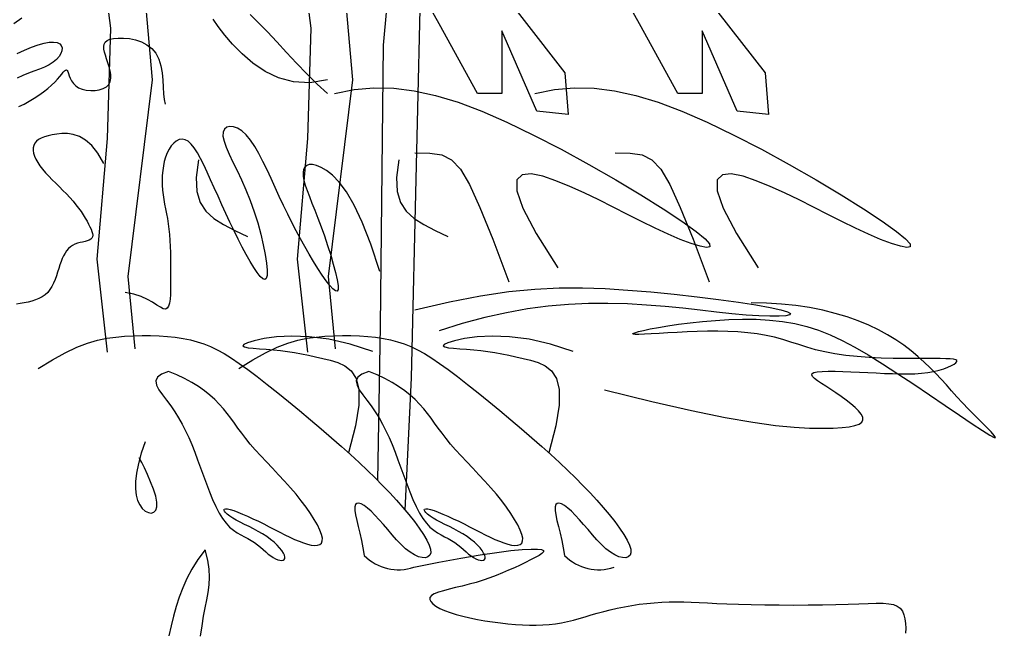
# Model space of a CAD drawing. Header units: millimetres. Extents: x 12377 to 30673, y 89761 to 101952.
# Drawn here: x 25989.1 to 26281.5, y 100302.1 to 100485.3 of the extents above; entities that cross this region are included whole.
import ezdxf

# ---------------------------------------------------------------- set-up
doc = ezdxf.new("R2010")
doc.units = ezdxf.units.MM

# ---------------------------------------------------------------- blocks, each defined once
blk = doc.blocks.new('A$C2C611E7A')
at = {"linetype": 'ByBlock'}
for points in [[(298.44, 605.05), (299.35, 689.16), (306.59, 768.61), (308.56, 790.81)], [(307.73, 589.57), (310.72, 717.02), (317.25, 785.24)], [(224.94, 598.31), (222.87, 619.98), (230.1, 678.79), (223.91, 748.95), (225.14, 763.73)], [(284.95, 598.31), (282.89, 619.98), (290.12, 678.79), (283.92, 748.95), (285.15, 763.73)], [(216.67, 597.28), (213.58, 625.14), (216.67, 661.25), (217.71, 694.27), (212.54, 733.48), (213.06, 761.38)], [(276.69, 597.28), (273.59, 625.14), (276.69, 661.25), (277.72, 694.27), (272.56, 733.48), (273.08, 761.38)], [(190.96, 697.28), (188.62, 695.61)], [(189.61, 686.67), (191.83, 687.72), (193.93, 688.59), (195.87, 689.28), (197.64, 689.76), (199.2, 690.05), (200.52, 690.12), (201.58, 689.97), (202.35, 689.6), (202.83, 689.05), (203.04, 688.35), (202.99, 687.54), (202.69, 686.66), (202.14, 685.77), (201.36, 684.88), (200.36, 684.06), (199.15, 683.32), (197.76, 682.65), (196.25, 682.02), (194.63, 681.41), (192.96, 680.78), (191.27, 680.1), (189.61, 679.35)], [(190.08, 670.84), (191.65, 671.56), (193.19, 672.38), (194.69, 673.28), (196.14, 674.23), (197.49, 675.22), (198.75, 676.22), (199.89, 677.21), (200.88, 678.15), (201.72, 679.02), (202.41, 679.82), (202.97, 680.5), (203.43, 681.06), (203.79, 681.47), (204.09, 681.72), (204.33, 681.78), (204.54, 681.63), (204.73, 681.26), (204.93, 680.71), (205.18, 680.04), (205.49, 679.28), (205.91, 678.49), (206.45, 677.71), (207.14, 677), (208.02, 676.41), (209.09, 675.97), (210.31, 675.69), (211.62, 675.58), (212.94, 675.63), (214.21, 675.84), (215.36, 676.21), (216.34, 676.75), (217.07, 677.45), (217.51, 678.31), (217.69, 679.3), (217.66, 680.39), (217.46, 681.54), (217.15, 682.72), (216.78, 683.91), (216.39, 685.06), (216.03, 686.15), (215.75, 687.14), (215.58, 688.04), (215.54, 688.83), (215.68, 689.52), (216.01, 690.1), (216.57, 690.57), (217.38, 690.94), (218.47, 691.19), (219.85, 691.32), (221.46, 691.32), (223.21, 691.14), (225.02, 690.77), (226.8, 690.17), (228.48, 689.32), (229.97, 688.19), (231.18, 686.76), (232.05, 685.01), (232.64, 683.02), (233.01, 680.89), (233.22, 678.72), (233.36, 676.61), (233.48, 674.64), (233.66, 672.92), (233.96, 671.54)], [(313.93, 734.15), (339.01, 723.71), (359.9, 724.75), (369.3, 717.45), (363.03, 713.28), (343.18, 714.32), (326.47, 720.58), (328.56, 713.28), (353.63, 680.93), (354.68, 668.41), (345.27, 669.45), (334.83, 693.45), (334.83, 680.93), (334.83, 674.67), (327.51, 674.67), (316.02, 695.54), (310.8, 704.93)], [(373.95, 734.15), (399.02, 723.71), (419.92, 724.75), (429.32, 717.45), (423.05, 713.28), (403.2, 714.32), (386.49, 720.58), (388.57, 713.28), (413.65, 680.93), (414.69, 668.41), (405.29, 669.45), (394.84, 693.45), (394.84, 680.93), (394.84, 674.67), (387.53, 674.67), (376.04, 695.54), (370.81, 704.93)], [(282.59, 678.84), (277.31, 677.93), (272.42, 678.17), (267.93, 679.37), (263.85, 681.3), (260.19, 683.76), (256.96, 686.55), (254.15, 689.44), (251.77, 692.23), (249.84, 694.75), (248.32, 696.97)], [(259.44, 698.32), (261.94, 695.91), (264.6, 693.16), (267.39, 690.16), (270.3, 687.02), (273.29, 683.8), (276.35, 680.61), (279.46, 677.54), (282.59, 674.67)], [(284.68, 674.67), (290.55, 675.89), (296.43, 676.44), (302.42, 676.33), (308.57, 675.56), (314.96, 674.15), (321.67, 672.1), (328.76, 669.43), (336.31, 666.15), (344.33, 662.29), (352.62, 658.01), (360.9, 653.48), (368.92, 648.89), (376.4, 644.41), (383.09, 640.22), (388.7, 636.51), (392.98, 633.45), (395.74, 631.18), (397.06, 629.67), (397.13, 628.85), (396.12, 628.65), (394.19, 628.99), (391.51, 629.81), (388.27, 631.03), (384.62, 632.58), (380.73, 634.4), (376.66, 636.4), (372.45, 638.53), (368.15, 640.71), (363.81, 642.88), (359.48, 644.96), (355.2, 646.88), (351.02, 648.58), (347.04, 649.94), (343.54, 650.67), (340.86, 650.42), (339.33, 648.84), (339.3, 645.61), (341.1, 640.37), (345.07, 632.78), (351.54, 622.5)], [(344.7, 674.67), (350.56, 675.89), (356.45, 676.44), (362.43, 676.33), (368.58, 675.56), (374.98, 674.15), (381.68, 672.1), (388.77, 669.43), (396.32, 666.15), (404.35, 662.29), (412.63, 658.01), (420.92, 653.48), (428.94, 648.89), (436.42, 644.41), (443.1, 640.22), (448.72, 636.51), (453, 633.45), (455.75, 631.18), (457.08, 629.67), (457.15, 628.85), (456.13, 628.65), (454.2, 628.99), (451.53, 629.81), (448.28, 631.03), (444.64, 632.58), (440.75, 634.4), (436.67, 636.4), (432.46, 638.53), (428.16, 640.71), (423.83, 642.88), (419.49, 644.96), (415.21, 646.88), (411.04, 648.58), (407.05, 649.94), (403.55, 650.67), (400.87, 650.42), (399.35, 648.84), (399.32, 645.61), (401.12, 640.37), (405.09, 632.78), (411.56, 622.5)], [(298.26, 621.45), (295.57, 629.6), (292.99, 636.17), (290.54, 641.34), (288.23, 645.3), (286.07, 648.22), (284.09, 650.29), (282.28, 651.68), (280.68, 652.58), (279.28, 653.15), (278.1, 653.42), (277.12, 653.42), (276.35, 653.17), (275.78, 652.68), (275.41, 651.97), (275.25, 651.06), (275.28, 649.97), (275.51, 648.72), (275.9, 647.29), (276.45, 645.69), (277.13, 643.91), (277.91, 641.94), (278.78, 639.78), (279.71, 637.41), (280.68, 634.84), (281.66, 632.08), (282.62, 629.22), (283.52, 626.36), (284.31, 623.63), (284.97, 621.12), (285.45, 618.95), (285.72, 617.23), (285.73, 616.06), (285.46, 615.54), (284.93, 615.61), (284.18, 616.2), (283.25, 617.24), (282.17, 618.65), (280.98, 620.37), (279.71, 622.31), (278.41, 624.41), (277.11, 626.6), (275.81, 628.87), (274.51, 631.21), (273.21, 633.63), (271.93, 636.1), (270.65, 638.64), (269.39, 641.24), (268.14, 643.89), (266.91, 646.58), (265.69, 649.26), (264.47, 651.89), (263.24, 654.41), (262.02, 656.76), (260.77, 658.9), (259.51, 660.77), (258.22, 662.32), (256.9, 663.5), (255.61, 664.32), (254.39, 664.78), (253.3, 664.89), (252.39, 664.65), (251.7, 664.08), (251.31, 663.19), (251.25, 661.97), (251.57, 660.45), (252.21, 658.64), (253.12, 656.55), (254.23, 654.21), (255.48, 651.64), (256.81, 648.84), (258.15, 645.85), (259.44, 642.67), (260.62, 639.34), (261.67, 635.96), (262.58, 632.62), (263.33, 629.43), (263.91, 626.49), (264.31, 623.91), (264.5, 621.79), (264.49, 620.24), (264.24, 619.32), (263.8, 619.01), (263.18, 619.25), (262.4, 619.97), (261.49, 621.12), (260.47, 622.63), (259.37, 624.44), (258.22, 626.5), (257.03, 628.73), (255.81, 631.11), (254.59, 633.6), (253.36, 636.17), (252.15, 638.78), (250.95, 641.39), (249.77, 643.97), (248.64, 646.5), (247.55, 648.92), (246.51, 651.21), (245.5, 653.34), (244.53, 655.28), (243.58, 656.98), (242.64, 658.43), (241.72, 659.58), (240.81, 660.41), (239.89, 660.89), (238.99, 661.04), (238.12, 660.9), (237.28, 660.5), (236.49, 659.86), (235.76, 659.04), (235.11, 658.05), (234.54, 656.93), (234.06, 655.71), (233.68, 654.41), (233.39, 653.04), (233.19, 651.63), (233.07, 650.18), (233.02, 648.71), (233.05, 647.25), (233.14, 645.8), (233.31, 644.38), (233.52, 642.98), (233.77, 641.58), (234.04, 640.17), (234.32, 638.74), (234.59, 637.27), (234.84, 635.74), (235.06, 634.15), (235.23, 632.48), (235.36, 630.74), (235.45, 628.95), (235.52, 627.13), (235.55, 625.27), (235.57, 623.41), (235.58, 621.55), (235.58, 619.71), (235.58, 617.91), (235.56, 616.19), (235.5, 614.59), (235.39, 613.17), (235.2, 611.97), (234.92, 611.03), (234.53, 610.41), (234.02, 610.15), (233.35, 610.27), (232.51, 610.72), (231.45, 611.39), (230.16, 612.21), (228.6, 613.09), (226.74, 613.94), (224.55, 614.67), (222, 615.19)], [(215.56, 653.73), (213.77, 656.82), (211.93, 659.14), (210.08, 660.79), (208.23, 661.87), (206.42, 662.48), (204.68, 662.74), (203.02, 662.74), (201.49, 662.58), (200.09, 662.36), (198.85, 662.09), (197.75, 661.76), (196.81, 661.38), (196.02, 660.93), (195.38, 660.42), (194.9, 659.85), (194.58, 659.2), (194.41, 658.48), (194.4, 657.7), (194.53, 656.85), (194.81, 655.96), (195.21, 655.02), (195.75, 654.05), (196.41, 653.06), (197.18, 652.04), (198.07, 651.01), (199.04, 649.96), (200.07, 648.91), (201.14, 647.85), (202.24, 646.79), (203.33, 645.72), (204.39, 644.65), (205.4, 643.57), (206.34, 642.5), (207.21, 641.44), (208.01, 640.39), (208.74, 639.36), (209.4, 638.36), (210, 637.4), (210.53, 636.49), (211, 635.63), (211.41, 634.83), (211.75, 634.1), (212, 633.42), (212.16, 632.82), (212.22, 632.28), (212.16, 631.81), (211.97, 631.4), (211.65, 631.08), (211.19, 630.82), (210.62, 630.61), (209.94, 630.43), (209.21, 630.26), (208.44, 630.08), (207.66, 629.87), (206.9, 629.6), (206.18, 629.25), (205.53, 628.81), (204.95, 628.28), (204.42, 627.66), (203.95, 626.96), (203.51, 626.17), (203.12, 625.32), (202.75, 624.39), (202.4, 623.39), (202.06, 622.34), (201.72, 621.25), (201.36, 620.15), (200.97, 619.05), (200.52, 617.98), (200.02, 616.97), (199.43, 616.03), (198.75, 615.19), (197.96, 614.47), (197.08, 613.86), (196.12, 613.34), (195.08, 612.91), (193.99, 612.56), (192.86, 612.26), (191.71, 612.02), (190.54, 611.81), (189.37, 611.62)], [(308.71, 656.93), (313.22, 656.85), (316.79, 656.33), (319.75, 654.89), (322.42, 652.1), (325.15, 647.5), (328.25, 640.64), (332.06, 631.07), (336.92, 618.32)], [(368.73, 656.93), (373.24, 656.85), (376.81, 656.33), (379.76, 654.89), (382.44, 652.1), (385.16, 647.5), (388.26, 640.64), (392.08, 631.07), (396.93, 618.32)], [(243.94, 654.84), (243.24, 649.58), (243.43, 645.39), (244.44, 642.08), (246.16, 639.45), (248.52, 637.32), (251.43, 635.47), (254.81, 633.73), (258.57, 631.89)], [(303.96, 654.84), (303.26, 649.58), (303.45, 645.39), (304.45, 642.08), (306.18, 639.45), (308.54, 637.32), (311.45, 635.47), (314.82, 633.73), (318.58, 631.89)], [(308.71, 609.98), (319.1, 612.38), (328.44, 614.18), (336.91, 615.42), (344.7, 616.19), (351.97, 616.55), (358.92, 616.58), (365.71, 616.33), (372.52, 615.89), (379.48, 615.31), (386.46, 614.62), (393.28, 613.86), (399.74, 613.06), (405.67, 612.24), (410.88, 611.44), (415.18, 610.67), (418.4, 609.98), (420.4, 609.37), (421.23, 608.87), (421, 608.49), (419.84, 608.21), (417.84, 608.06), (415.12, 608.04), (411.79, 608.16), (407.96, 608.41), (403.72, 608.8), (399.13, 609.3), (394.24, 609.85), (389.07, 610.41), (383.69, 610.94), (378.12, 611.39), (372.41, 611.72), (366.6, 611.89), (360.73, 611.84), (354.77, 611.56), (348.71, 611.03), (342.52, 610.21), (336.18, 609.1), (329.67, 607.66), (322.96, 605.87), (316.02, 603.71)], [(365.59, 585.98), (379.71, 582.49), (391.66, 579.78), (401.67, 577.76), (409.98, 576.32), (416.81, 575.38), (422.41, 574.82), (426.99, 574.56), (430.8, 574.5), (434.02, 574.55), (436.72, 574.7), (438.9, 574.95), (440.6, 575.3), (441.83, 575.76), (442.61, 576.33), (442.96, 577.01), (442.9, 577.8), (442.45, 578.7), (441.67, 579.69), (440.62, 580.75), (439.35, 581.85), (437.93, 582.96), (436.41, 584.06), (434.85, 585.13), (433.32, 586.15), (431.87, 587.09), (430.55, 587.94), (429.41, 588.71), (428.51, 589.39), (427.9, 589.98), (427.62, 590.48), (427.73, 590.88), (428.27, 591.19), (429.29, 591.41), (430.73, 591.54), (432.52, 591.59), (434.61, 591.58), (436.91, 591.53), (439.36, 591.44), (441.91, 591.32), (444.47, 591.19), (446.99, 591.06), (449.45, 590.95), (451.84, 590.86), (454.15, 590.8), (456.37, 590.8), (458.49, 590.85), (460.51, 590.98), (462.4, 591.19), (464.16, 591.5), (465.77, 591.88), (467.2, 592.31), (468.45, 592.78), (469.48, 593.25), (470.28, 593.71), (470.83, 594.13), (471.1, 594.5), (471.09, 594.78), (470.76, 595), (470.11, 595.15), (469.12, 595.26), (467.79, 595.32), (466.09, 595.35), (464, 595.37), (461.53, 595.37), (458.66, 595.37), (455.48, 595.39), (452.06, 595.44), (448.49, 595.54), (444.87, 595.71), (441.28, 595.95), (437.81, 596.3), (434.54, 596.76), (431.54, 597.34), (428.78, 598.02), (426.2, 598.76), (423.75, 599.54), (421.35, 600.32), (418.97, 601.06), (416.53, 601.74), (414, 602.32), (411.31, 602.78), (408.48, 603.12), (405.55, 603.36), (402.55, 603.5), (399.49, 603.56), (396.42, 603.55), (393.35, 603.48), (390.32, 603.37), (387.36, 603.22), (384.53, 603.06), (381.9, 602.9), (379.54, 602.76), (377.52, 602.65), (375.89, 602.58), (374.74, 602.59), (374.12, 602.67), (374.09, 602.85), (374.63, 603.11), (375.7, 603.44), (377.26, 603.82), (379.28, 604.25), (381.71, 604.7), (384.54, 605.17), (387.7, 605.63), (391.18, 606.07), (394.9, 606.47), (398.8, 606.8), (402.83, 607.04), (406.91, 607.15), (410.99, 607.12), (415, 606.91), (418.87, 606.5), (422.57, 605.86), (426.15, 604.98), (429.66, 603.84), (433.19, 602.43), (436.8, 600.74), (440.56, 598.74), (444.55, 596.44), (448.82, 593.8), (453.41, 590.85), (458.18, 587.7), (462.97, 584.48), (467.6, 581.35), (471.89, 578.43), (475.68, 575.88), (478.78, 573.82), (481.03, 572.41), (482.3, 571.74), (482.69, 571.75), (482.34, 572.33), (481.4, 573.39), (480.01, 574.81), (478.31, 576.5), (476.46, 578.34), (474.59, 580.24), (472.82, 582.1), (471.15, 583.93), (469.54, 585.72), (467.97, 587.48), (466.4, 589.21), (464.79, 590.92), (463.12, 592.63), (461.35, 594.32), (459.46, 596.02), (457.42, 597.7), (455.23, 599.35), (452.88, 600.95), (450.35, 602.5), (447.63, 603.98), (444.72, 605.38), (441.59, 606.67), (438.25, 607.85), (434.7, 608.91), (430.95, 609.83), (427, 610.61), (422.87, 611.23), (418.56, 611.68), (414.09, 611.97), (409.47, 612.06)], [(297.6, 558.9), (298.44, 605.05)], [(195.94, 592.36), (200.16, 595.01), (203.98, 597.12), (207.46, 598.75), (210.67, 599.97), (213.64, 600.84), (216.45, 601.43), (219.14, 601.81), (221.78, 602.05), (224.4, 602.21), (227.01, 602.28), (229.59, 602.28), (232.12, 602.19), (234.59, 602.02), (236.98, 601.76), (239.29, 601.4), (241.48, 600.96), (243.56, 600.42), (245.57, 599.75), (247.54, 598.95), (249.54, 597.99), (251.61, 596.84), (253.79, 595.49), (256.14, 593.9), (258.7, 592.07), (261.5, 589.97), (264.51, 587.65), (267.67, 585.15), (270.92, 582.52), (274.22, 579.81), (277.5, 577.06), (280.71, 574.33), (283.8, 571.66), (286.73, 569.09), (289.48, 566.61), (292.09, 564.22), (294.55, 561.89), (296.88, 559.62), (299.09, 557.39), (301.2, 555.19), (303.21, 553), (305.14, 550.82), (306.95, 548.67), (308.6, 546.59), (310.07, 544.6), (311.33, 542.74), (312.33, 541.05), (313.04, 539.55), (313.43, 538.28), (313.48, 537.26), (313.21, 536.5), (312.67, 536), (311.9, 535.76), (310.93, 535.78), (309.82, 536.06), (308.59, 536.6), (307.3, 537.4), (305.98, 538.45), (304.63, 539.71), (303.28, 541.11), (301.94, 542.61), (300.6, 544.16), (299.3, 545.68), (298.02, 547.14), (296.79, 548.48), (295.62, 549.65), (294.52, 550.61), (293.52, 551.35), (292.64, 551.85), (291.9, 552.08), (291.32, 552.03), (290.93, 551.66), (290.74, 550.96), (290.76, 549.91), (290.96, 548.56), (291.31, 546.94), (291.75, 545.09), (292.24, 543.07), (292.74, 540.91), (293.2, 538.67), (293.58, 536.38)], [(255.96, 592.36), (260.18, 595.01), (264, 597.12), (267.48, 598.75), (270.68, 599.97), (273.66, 600.84), (276.46, 601.43), (279.15, 601.81), (281.79, 602.05), (284.42, 602.21), (287.02, 602.28), (289.6, 602.28), (292.14, 602.19), (294.61, 602.02), (297, 601.76), (299.3, 601.4), (301.49, 600.96), (303.57, 600.42), (305.58, 599.75), (307.56, 598.95), (309.56, 597.99), (311.62, 596.84), (313.81, 595.49), (316.16, 593.9), (318.72, 592.07), (321.52, 589.97), (324.53, 587.65), (327.68, 585.15), (330.94, 582.52), (334.23, 579.81), (337.52, 577.06), (340.73, 574.33), (343.82, 571.66), (346.74, 569.09), (349.5, 566.61), (352.1, 564.22), (354.56, 561.89), (356.9, 559.62), (359.11, 557.39), (361.22, 555.19), (363.23, 553), (365.15, 550.82), (366.96, 548.67), (368.62, 546.59), (370.09, 544.6), (371.34, 542.74), (372.34, 541.05), (373.05, 539.55), (373.45, 538.28), (373.49, 537.26), (373.23, 536.5), (372.69, 536), (371.91, 535.76), (370.95, 535.78), (369.83, 536.06), (368.61, 536.6), (367.32, 537.4), (365.99, 538.45), (364.65, 539.71), (363.3, 541.11), (361.95, 542.61), (360.62, 544.16), (359.31, 545.68), (358.04, 547.14), (356.81, 548.48), (355.63, 549.65), (354.54, 550.61), (353.54, 551.35), (352.66, 551.85), (351.92, 552.08), (351.34, 552.03), (350.94, 551.66), (350.75, 550.96), (350.77, 549.91), (350.98, 548.56), (351.32, 546.94), (351.76, 545.09), (352.25, 543.07), (352.75, 540.91), (353.21, 538.67), (353.6, 536.38)], [(296.17, 597.45), (289.33, 599.73), (282.95, 601.16), (277.11, 601.9), (271.89, 602.08), (267.34, 601.85), (263.56, 601.34), (260.61, 600.7), (258.57, 600.06), (257.47, 599.54), (257.22, 599.15), (257.69, 598.85), (258.76, 598.63), (260.29, 598.45), (262.16, 598.3), (264.24, 598.15), (266.4, 597.98), (268.53, 597.76), (270.63, 597.49), (272.71, 597.17), (274.79, 596.8), (276.88, 596.39), (279, 595.92), (281.16, 595.41), (283.38, 594.85), (285.64, 594.19), (287.8, 593.24), (289.68, 591.74), (291.11, 589.43), (291.92, 586.08), (291.93, 581.42), (290.97, 575.21), (288.86, 567.19)], [(356.19, 597.45), (349.35, 599.73), (342.97, 601.16), (337.13, 601.9), (331.9, 602.08), (327.36, 601.85), (323.58, 601.34), (320.63, 600.7), (318.58, 600.06), (317.48, 599.54), (317.23, 599.15), (317.71, 598.85), (318.78, 598.63), (320.31, 598.45), (322.18, 598.3), (324.26, 598.15), (326.42, 597.98), (328.55, 597.76), (330.65, 597.49), (332.73, 597.17), (334.81, 596.8), (336.9, 596.39), (339.01, 595.92), (341.17, 595.41), (343.39, 594.85), (345.65, 594.19), (347.81, 593.24), (349.7, 591.74), (351.13, 589.43), (351.94, 586.08), (351.95, 581.42), (350.99, 575.21), (348.88, 567.19)], [(234.91, 591.48), (232.79, 590.73), (231.6, 589.79), (231.18, 588.67), (231.39, 587.41), (232.09, 586.02), (233.13, 584.5), (234.36, 582.9), (235.64, 581.21), (236.85, 579.45), (237.98, 577.63), (239.04, 575.75), (240.04, 573.78), (240.99, 571.74), (241.9, 569.61), (242.79, 567.4), (243.67, 565.1), (244.54, 562.71), (245.43, 560.27), (246.32, 557.84), (247.23, 555.46), (248.15, 553.18), (249.11, 551.06), (250.09, 549.13), (251.11, 547.46), (252.17, 546.07), (253.26, 544.94), (254.36, 544.01), (255.47, 543.25), (256.57, 542.6), (257.66, 542.03), (258.71, 541.48), (259.72, 540.9), (260.68, 540.27), (261.59, 539.59), (262.45, 538.89), (263.28, 538.19), (264.07, 537.5), (264.83, 536.86), (265.57, 536.29), (266.29, 535.8), (266.99, 535.42), (267.66, 535.14), (268.27, 534.99), (268.81, 534.94), (269.25, 535.01), (269.57, 535.2), (269.76, 535.51), (269.79, 535.94), (269.65, 536.49), (269.34, 537.15), (268.87, 537.88), (268.24, 538.68), (267.47, 539.51), (266.57, 540.37), (265.54, 541.23), (264.39, 542.07), (263.14, 542.87), (261.81, 543.63), (260.44, 544.36), (259.07, 545.05), (257.72, 545.73), (256.43, 546.37), (255.24, 547), (254.18, 547.61), (253.27, 548.2), (252.55, 548.76), (252.01, 549.26), (251.68, 549.7), (251.55, 550.05), (251.65, 550.29), (251.99, 550.41), (252.57, 550.38), (253.41, 550.19), (254.47, 549.85), (255.71, 549.39), (257.11, 548.83), (258.63, 548.17), (260.23, 547.44), (261.87, 546.67), (263.52, 545.86), (265.14, 545.03), (266.74, 544.21), (268.3, 543.4), (269.81, 542.63), (271.28, 541.91), (272.69, 541.24), (274.05, 540.66), (275.34, 540.17), (276.56, 539.79), (277.68, 539.54), (278.69, 539.43), (279.55, 539.48), (280.24, 539.71), (280.74, 540.13), (281.01, 540.77), (281.03, 541.63), (280.79, 542.73), (280.29, 544.05), (279.56, 545.55), (278.62, 547.21), (277.49, 548.98), (276.19, 550.85), (274.73, 552.79), (273.15, 554.75), (271.46, 556.72), (269.69, 558.67), (267.88, 560.61), (266.07, 562.53), (264.28, 564.41), (262.56, 566.25), (260.93, 568.04), (259.43, 569.76), (258.08, 571.43), (256.86, 573.03), (255.73, 574.57), (254.66, 576.07), (253.6, 577.53), (252.52, 578.95), (251.39, 580.34), (250.16, 581.72), (248.81, 583.08), (247.32, 584.41), (245.68, 585.72), (243.88, 586.98), (241.91, 588.2), (239.77, 589.36), (237.44, 590.46), (234.91, 591.48)], [(294.93, 591.48), (292.81, 590.73), (291.61, 589.79), (291.19, 588.67), (291.41, 587.41), (292.1, 586.02), (293.14, 584.5), (294.37, 582.9), (295.66, 581.21), (296.87, 579.45), (298, 577.63), (299.06, 575.75), (300.05, 573.78), (301, 571.74), (301.92, 569.61), (302.81, 567.4), (303.68, 565.1), (304.56, 562.71), (305.44, 560.27), (306.33, 557.84), (307.24, 555.46), (308.17, 553.18), (309.12, 551.06), (310.11, 549.13), (311.13, 547.46), (312.18, 546.07), (313.27, 544.94), (314.38, 544.01), (315.49, 543.25), (316.59, 542.6), (317.67, 542.03), (318.73, 541.48), (319.74, 540.9), (320.7, 540.27), (321.61, 539.59), (322.47, 538.89), (323.29, 538.19), (324.09, 537.5), (324.85, 536.86), (325.59, 536.29), (326.3, 535.8), (327.01, 535.42), (327.67, 535.14), (328.29, 534.99), (328.82, 534.94), (329.26, 535.01), (329.59, 535.2), (329.78, 535.51), (329.81, 535.94), (329.67, 536.49), (329.35, 537.15), (328.88, 537.88), (328.26, 538.68), (327.49, 539.51), (326.59, 540.37), (325.56, 541.23), (324.41, 542.07), (323.15, 542.87), (321.83, 543.63), (320.46, 544.36), (319.08, 545.05), (317.73, 545.73), (316.44, 546.37), (315.25, 547), (314.19, 547.61), (313.29, 548.2), (312.57, 548.76), (312.03, 549.26), (311.69, 549.7), (311.57, 550.05), (311.67, 550.29), (312, 550.41), (312.59, 550.38), (313.42, 550.19), (314.48, 549.85), (315.73, 549.39), (317.13, 548.83), (318.64, 548.17), (320.24, 547.44), (321.88, 546.67), (323.53, 545.86), (325.16, 545.03), (326.75, 544.21), (328.31, 543.4), (329.83, 542.63), (331.29, 541.91), (332.71, 541.24), (334.06, 540.66), (335.35, 540.17), (336.57, 539.79), (337.7, 539.54), (338.71, 539.43), (339.57, 539.48), (340.26, 539.71), (340.75, 540.13), (341.02, 540.77), (341.05, 541.63), (340.8, 542.73), (340.31, 544.05), (339.58, 545.55), (338.64, 547.21), (337.51, 548.98), (336.2, 550.85), (334.75, 552.79), (333.16, 554.75), (331.47, 556.72), (329.71, 558.67), (327.9, 560.61), (326.09, 562.53), (324.3, 564.41), (322.57, 566.25), (320.94, 568.04), (319.45, 569.76), (318.1, 571.43), (316.88, 573.03), (315.75, 574.57), (314.67, 576.07), (313.62, 577.53), (312.54, 578.95), (311.41, 580.34), (310.18, 581.72), (308.83, 583.08), (307.33, 584.41), (305.69, 585.72), (303.89, 586.98), (301.93, 588.2), (299.78, 589.36), (297.45, 590.46), (294.93, 591.48)], [(305.8, 550.03), (307.73, 589.57)], [(227.91, 570.49), (226.75, 567.05), (225.91, 563.92), (225.36, 561.11), (225.08, 558.61), (225.05, 556.41), (225.26, 554.5), (225.68, 552.88), (226.3, 551.54), (227.09, 550.48), (227.98, 549.71), (228.91, 549.25), (229.79, 549.13), (230.57, 549.36), (231.15, 549.97), (231.48, 550.97), (231.48, 552.38), (231.11, 554.2), (230.43, 556.29), (229.57, 558.49), (228.63, 560.66), (227.7, 562.62), (226.91, 564.21), (226.36, 565.29), (226.15, 565.68)], [(245.89, 538.13), (243.77, 535.22), (241.97, 532.36), (240.47, 529.55), (239.2, 526.76), (238.14, 523.97), (237.24, 521.16), (236.45, 518.3), (235.74, 515.39), (235.08, 512.4)], [(244.53, 512.3), (244.98, 515.39), (245.45, 518.23), (245.95, 520.8), (246.44, 523.16), (246.86, 525.39), (247.15, 527.61), (247.25, 529.89), (247.11, 532.35), (246.68, 535.06), (245.89, 538.13)], [(308.47, 532.88), (315.92, 534.38), (322.53, 535.61), (328.31, 536.59), (333.29, 537.34), (337.47, 537.87), (340.89, 538.2), (343.54, 538.36), (345.47, 538.35), (346.68, 538.2), (347.26, 537.92), (347.28, 537.52), (346.83, 537.03), (345.98, 536.45), (344.82, 535.8), (343.43, 535.09), (341.89, 534.34), (340.27, 533.56), (338.58, 532.77), (336.83, 531.98), (335.01, 531.19), (333.13, 530.42), (331.2, 529.69), (329.2, 529), (327.15, 528.36), (325.05, 527.79), (322.96, 527.28), (320.93, 526.8), (319.01, 526.34), (317.28, 525.89), (315.78, 525.43), (314.57, 524.95), (313.72, 524.43), (313.27, 523.86), (313.19, 523.24), (313.48, 522.6), (314.09, 521.93), (315, 521.26), (316.19, 520.59), (317.62, 519.95), (319.27, 519.33), (321.11, 518.75), (323.11, 518.21), (325.24, 517.71), (327.46, 517.27), (329.74, 516.87), (332.05, 516.52), (334.36, 516.22), (336.64, 515.97), (338.85, 515.78), (340.99, 515.65), (343.08, 515.58), (345.1, 515.57), (347.07, 515.63), (348.99, 515.77), (350.86, 515.98), (352.69, 516.26), (354.48, 516.63), (356.24, 517.06), (358, 517.55), (359.77, 518.07), (361.56, 518.61), (363.4, 519.15), (365.31, 519.69), (367.29, 520.2), (369.35, 520.67), (371.5, 521.1), (373.71, 521.48), (375.95, 521.8), (378.22, 522.08), (380.48, 522.29), (382.73, 522.44), (384.94, 522.53), (387.12, 522.56), (389.29, 522.52), (391.53, 522.44), (393.88, 522.33), (396.42, 522.2), (399.19, 522.06), (402.25, 521.92), (405.67, 521.8), (409.47, 521.71), (413.57, 521.64), (417.87, 521.6), (422.25, 521.59), (426.62, 521.6), (430.85, 521.64), (434.85, 521.71), (438.51, 521.8), (441.73, 521.92), (444.54, 522.03), (446.95, 522.1), (449, 522.1), (450.71, 521.98), (452.11, 521.72), (453.24, 521.29), (454.12, 520.64), (454.79, 519.76), (455.25, 518.67), (455.56, 517.43), (455.73, 516.06), (455.79, 514.63), (455.77, 513.16)]]:
    blk.add_lwpolyline(points, dxfattribs=at)
for centre in [(303.9, 546.86), (363.91, 546.86)]:
    blk.add_arc(centre, 14.71, 225.448, 288.1012, dxfattribs=at)

msp = doc.modelspace()

# ---------------------------------------------------------------- block references
msp.add_blockref('A$C2C611E7A', (25798.78, 99788.45))

doc.saveas('drawing.dxf')
